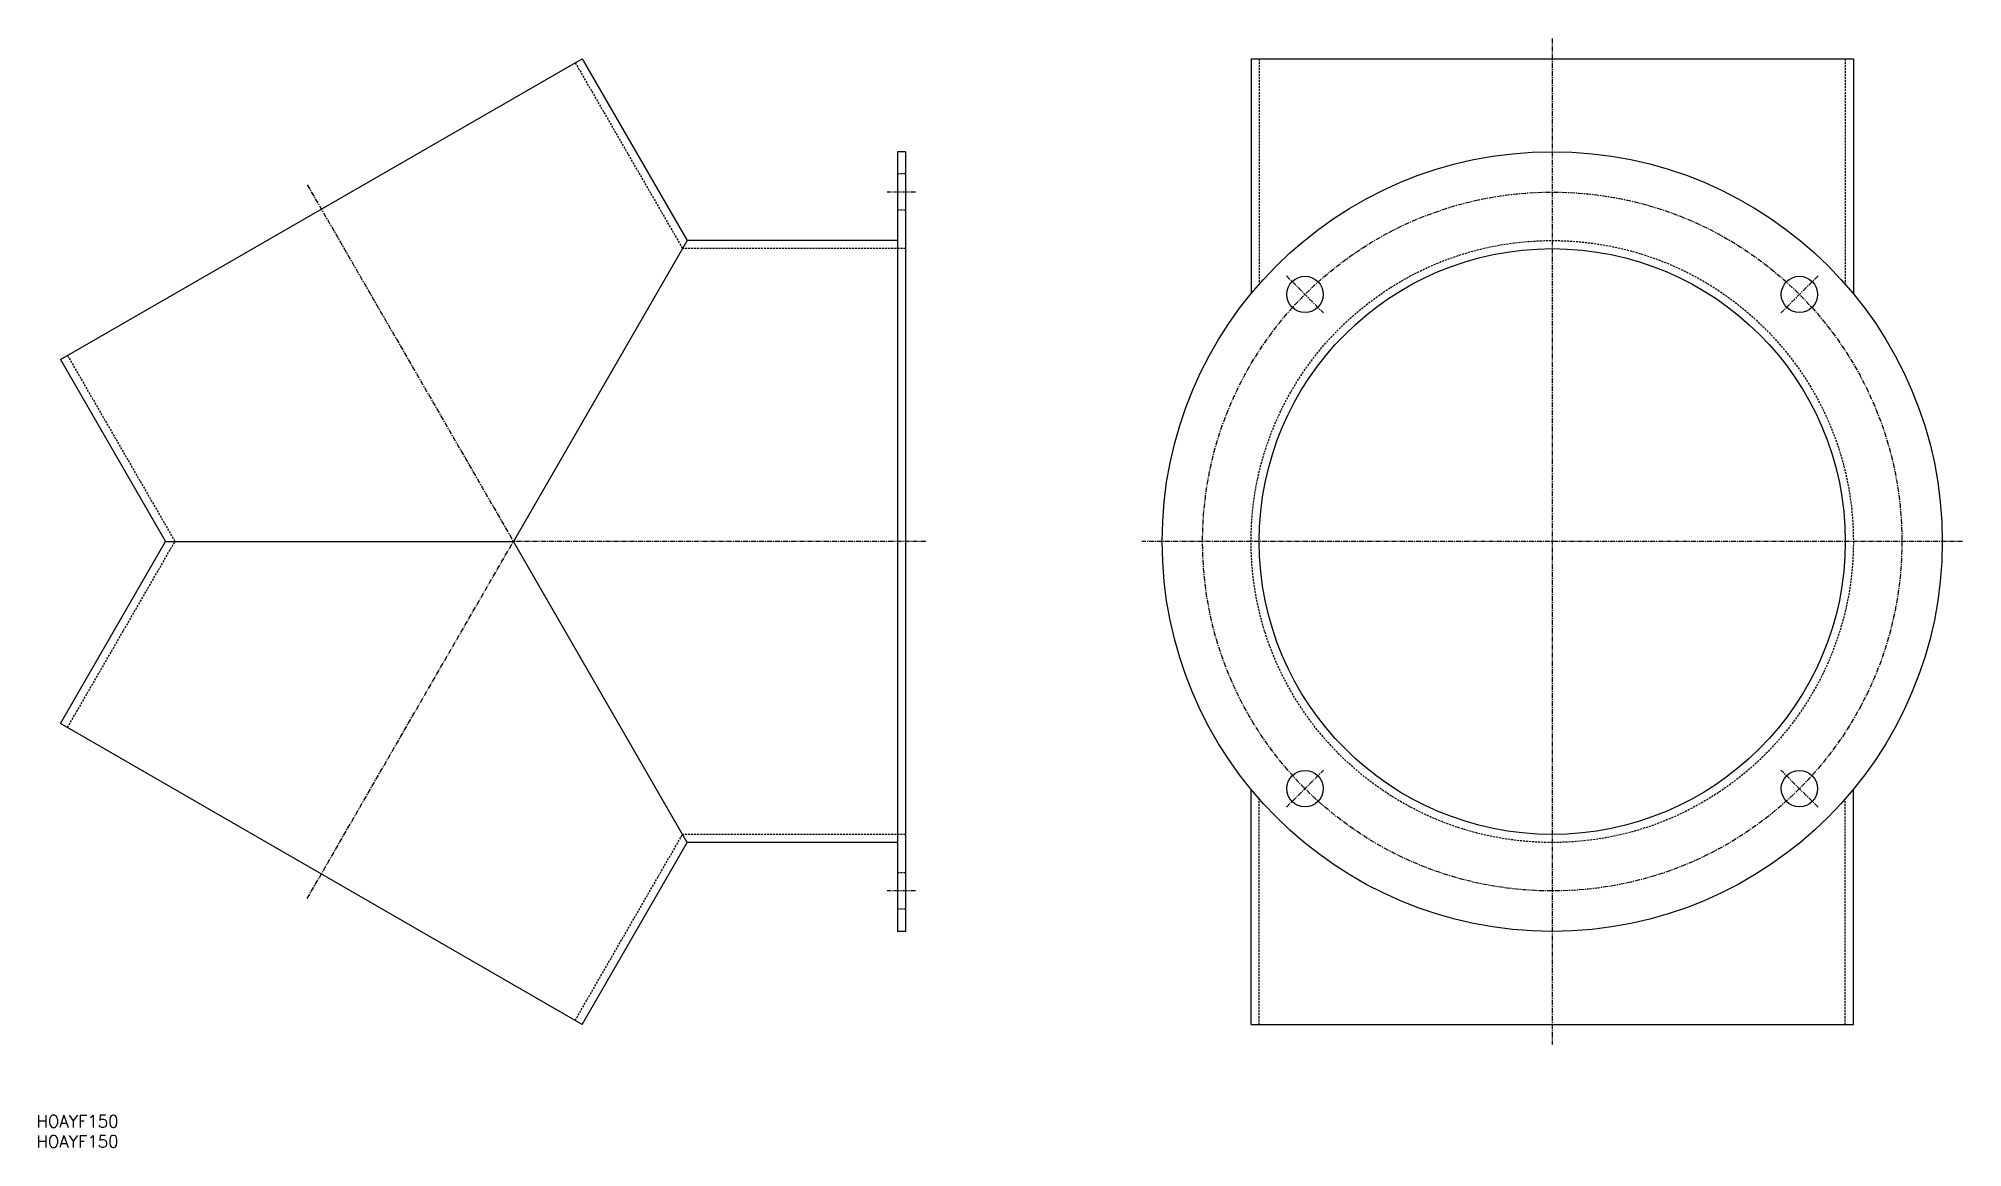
# Model space of a CAD drawing. Extents: x 1 to 476, y 0 to 275.
import ezdxf

# ---------------------------------------------------------------- set-up
doc = ezdxf.new("R2010")
doc.units = 0
doc.linetypes.add('CENTER', pattern=[2, 1.25, -0.25, 0.25, -0.25])
doc.linetypes.add('DASHED', pattern=[0.75, 0.5, -0.25])
doc.layers.get('0').update_dxf_attribs({"linetype": 'CONTINUOUS'})
doc.layers.add('CENTER', color=1, linetype='CENTER')
doc.styles.get("Standard").update_dxf_attribs({"font": 'txt.shx'})

# ---------------------------------------------------------------- blocks, each defined once
blk = doc.blocks.new('*U10')
at = {"color": 7, "linetype": 'CONTINUOUS'}
blk.add_text('HOAYF150', height=3, dxfattribs=at).set_placement((0, 0))
blk = doc.blocks.new('*U11')
at = {"color": 7, "linetype": 'CONTINUOUS'}
blk.add_text('HOAYF150', height=3, dxfattribs=at).set_placement((0, 5))

msp = doc.modelspace()

# ---------------------------------------------------------------- linework, layer by layer
at = {"color": 7, "linetype": 'CONTINUOUS'}
for p, q in [((5.98, 195.02), (135.02, 269.52)), ((135.02, 269.52), (161.01, 224.5)), ((300.5, 269.52), (449.5, 269.52)), ((300.5, 269.52), (300.5, 211.34)), ((449.5, 269.52), (449.5, 211.34)), ((215, 246.5), (213, 246.5)), ((213, 246.5), (213, 53.5)), ((215, 246.5), (215, 53.5)), ((161.01, 224.5), (118, 150)), ((213, 224.5), (161.01, 224.5)), ((5.98, 195.02), (31.97, 150)), ((5.98, 104.98), (31.97, 150)), ((31.97, 150), (118, 150)), ((161.01, 75.5), (118, 150)), ((135.02, 30.48), (5.98, 104.98)), ((300.5, 30.48), (300.5, 88.66)), ((449.5, 30.48), (449.5, 88.66)), ((135.02, 30.48), (161.01, 75.5)), ((213, 75.5), (161.01, 75.5)), ((215, 53.5), (213, 53.5)), ((300.5, 30.48), (449.5, 30.48))]:
    msp.add_line(p, q, dxfattribs=at)
at = {"color": 3, "linetype": 'DASHED'}
for p, q in [((133.29, 268.52), (159.86, 222.5)), ((302.5, 269.52), (302.5, 213.69)), ((447.5, 269.52), (447.5, 213.69)), ((215, 241), (213, 241)), ((215, 232), (213, 232)), ((215, 222.5), (159.86, 222.5)), ((7.71, 196.02), (34.28, 150)), ((7.71, 103.98), (34.28, 150)), ((302.5, 30.48), (302.5, 86.31)), ((447.5, 30.48), (447.5, 86.31)), ((133.29, 31.48), (159.86, 77.5)), ((215, 77.5), (159.86, 77.5)), ((215, 68), (213, 68)), ((215, 59), (213, 59))]:
    msp.add_line(p, q, dxfattribs=at)
at = {"color": 7, "linetype": 'CONTINUOUS'}
for centre, radius in [((375, 150), 96.5), ((375, 150), 72.5), ((313.84, 211.16), 4.5), ((436.16, 211.16), 4.5), ((313.84, 88.84), 4.5), ((436.16, 88.84), 4.5)]:
    msp.add_circle(centre, radius, dxfattribs=at)
at = {"color": 3, "linetype": 'DASHED'}
msp.add_circle((375, 150), 74.5, dxfattribs=at)
at = {"layer": 'CENTER', "color": 1, "linetype": 'CENTER'}
for p, q in [((375, 274.52), (375, 25.48)), ((67, 238.33), (118, 150)), ((217.5, 236.5), (210.5, 236.5)), ((309.24, 215.76), (318.43, 206.57)), ((440.76, 215.76), (431.57, 206.57)), ((67, 61.67), (118, 150)), ((220, 150), (118, 150)), ((476.5, 150), (273.5, 150)), ((309.24, 84.24), (318.43, 93.43)), ((440.76, 84.24), (431.57, 93.43)), ((217.5, 63.5), (210.5, 63.5))]:
    msp.add_line(p, q, dxfattribs=at)
msp.add_circle((375, 150), 86.5, dxfattribs=at)

# ---------------------------------------------------------------- block references
at = {"color": 7, "linetype": 'CONTINUOUS'}
for name in ['*U11', '*U10']:
    msp.add_blockref(name, (0, 0), dxfattribs=at)

doc.saveas('drawing.dxf')
